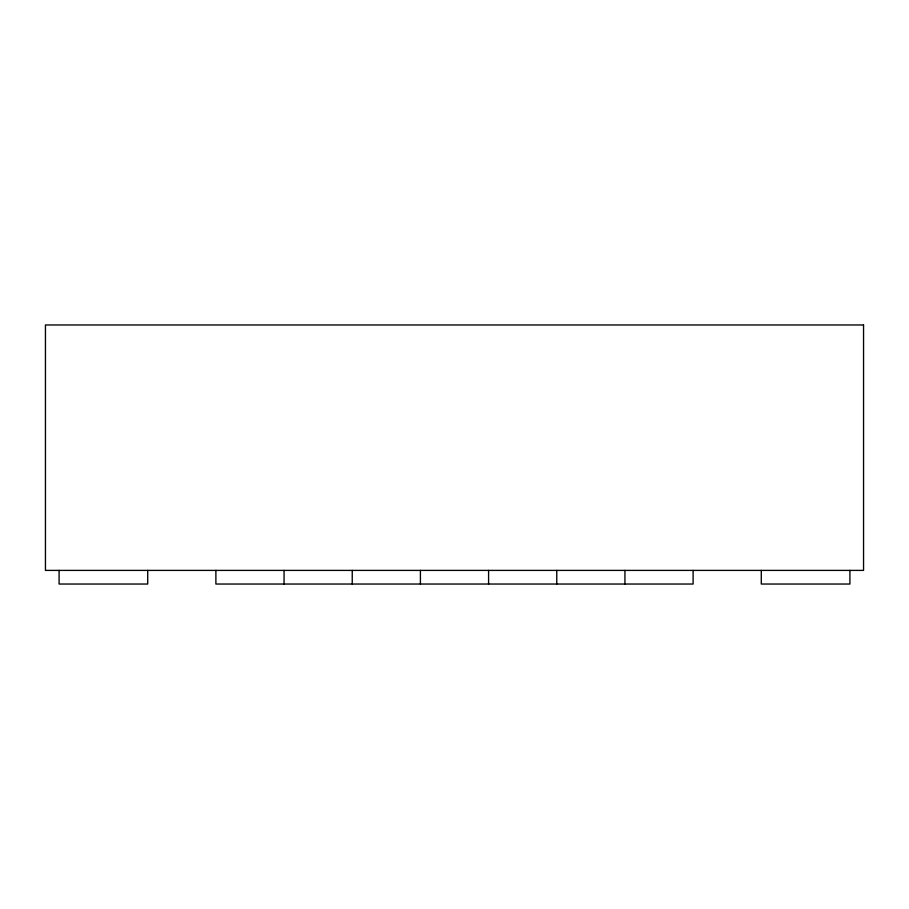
<?xml version="1.0" encoding="UTF-8"?>
<svg xmlns="http://www.w3.org/2000/svg" width="909" height="909" viewBox="0 0 909 909"><rect width="100%" height="100%" fill="white"/><g stroke="black" fill="none" stroke-linecap="round" stroke-linejoin="round"><path stroke-width="1.36" d="M849.915 570.398L849.915 584.033L761.288 584.033L761.288 570.398M693.112 570.398L693.112 584.033L215.887 584.033L215.887 570.398M624.938 570.398L624.938 584.033M556.763 570.398L556.763 584.033M488.587 570.398L488.587 584.033M420.412 570.398L420.412 584.033M352.238 570.398L352.238 584.033M284.062 570.398L284.062 584.033M147.713 570.398L147.713 584.033L59.085 584.033L59.085 570.398M863.55 324.967L45.45 324.967L45.45 570.398L863.55 570.398L863.55 324.967"/></g></svg>
